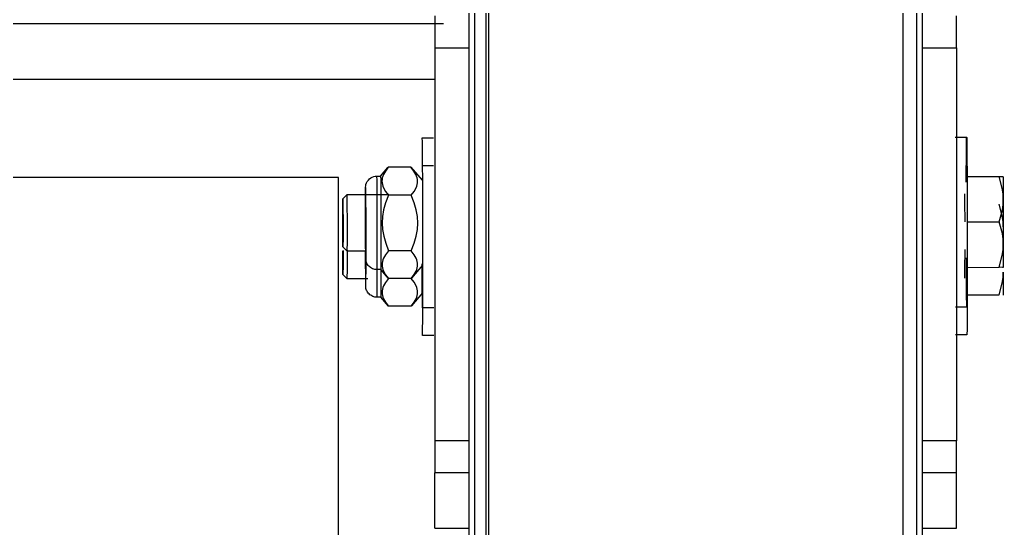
# Model space of a CAD drawing. Header units: millimetres. Extents: x 3109 to 13995, y 24552 to 39949.
# Drawn here: x 13058.4 to 13231.8, y 35261.3 to 35351 of the extents above; entities that cross this region are included whole.
import ezdxf

# ---------------------------------------------------------------- set-up
doc = ezdxf.new("R2010")
doc.units = ezdxf.units.MM
doc.header["$LTSCALE"] = 3
doc.layers.add('DomyÅ›lny', color=7, linetype='Continuous')

msp = doc.modelspace()

# ---------------------------------------------------------------- linework, layer by layer
at = {"layer": 'DomyÅ›lny'}
for p, q in [((13138.59, 35692.97), (13138.59, 33353.53)), ((13141.07, 33353.53), (13141.07, 35693.12)), ((13214.07, 35693.12), (13214.07, 33353.53)), ((13216.54, 33353.53), (13216.54, 35692.97)), ((13137.57, 35692.61), (13137.57, 33353.53)), ((13140.57, 35692.61), (13140.57, 33353.53)), ((13217.57, 33353.53), (13217.57, 35692.61)), ((11009.93, 35350.37), (13133.11, 35350.37)), ((13131.57, 35346.05), (13131.57, 35276.73)), ((13131.57, 35346.05), (13137.57, 35346.05)), ((13217.57, 35346.05), (13223.57, 35346.05)), ((13223.57, 35346.05), (13223.57, 35276.73)), ((13131.57, 35340.49), (12885.03, 35340.49)), ((13129.35, 35330.21), (13131.35, 35330.21)), ((13223.35, 35330.32), (13225.35, 35330.32)), ((13129.35, 35325.34), (13131.35, 35325.34)), ((13122.01, 35323.45), (13123.3, 35324.94)), ((13127.36, 35325.02), (13123.36, 35325.01)), ((13127.36, 35325.01), (13129.36, 35322.71)), ((13114.57, 35323.21), (12884.96, 35323.21)), ((13114.57, 35244.92), (13114.57, 35323.21)), ((13121.36, 35323.45), (13122.01, 35323.45)), ((13225.39, 35323.35), (13231.07, 35323.36)), ((13115.37, 35319.44), (13116.11, 35320.19)), ((13116.11, 35320.19), (13123.48, 35320.2)), ((13127.41, 35320.06), (13123.41, 35320.06)), ((13225.42, 35315.38), (13231.11, 35315.39)), ((13116.13, 35310.19), (13115.38, 35310.94)), ((13119.4, 35310.19), (13116.13, 35310.19)), ((13127.43, 35310.25), (13123.43, 35310.24)), ((13122.03, 35306.95), (13121.38, 35306.95)), ((13123.38, 35305.39), (13122.03, 35306.95)), ((13129.38, 35307.71), (13127.44, 35305.46)), ((13225.41, 35307.35), (13231.09, 35307.36)), ((13116.13, 35305.32), (13115.38, 35306.07)), ((13119.77, 35305.32), (13116.13, 35305.32)), ((13127.38, 35305.39), (13123.38, 35305.38)), ((13129.38, 35302.84), (13127.44, 35300.59)), ((13122.03, 35302.08), (13121.38, 35302.08)), ((13123.38, 35300.52), (13122.03, 35302.08)), ((13225.41, 35302.48), (13231.09, 35302.49)), ((13127.38, 35300.52), (13123.38, 35300.51)), ((13131.39, 35300.21), (13129.39, 35300.21)), ((13225.39, 35300.33), (13223.39, 35300.32)), ((13131.39, 35295.34), (13129.39, 35295.34)), ((13225.39, 35295.45), (13223.39, 35295.45)), ((13137.57, 35276.73), (13131.57, 35276.73)), ((13223.57, 35276.73), (13217.57, 35276.73)), ((13131.57, 35261.34), (13131.57, 35271.08)), ((13137.57, 35271.08), (13131.57, 35271.08)), ((13223.57, 35271.08), (13217.57, 35271.08)), ((13223.57, 35261.34), (13223.57, 35271.08)), ((13131.57, 35261.34), (13137.57, 35261.34)), ((13217.57, 35261.34), (13223.57, 35261.34))]:
    msp.add_line(p, q, dxfattribs=at)
for points in [[(13131.57, 35351.7, 0), (13131.57, 35351.49, 0), (13131.57, 35350.51, 0), (13131.57, 35346.05, 0)], [(13223.57, 35346.05, 0), (13223.57, 35351.7, 0)], [(13129.39, 35300.21, 0), (13129.39, 35300.21, 0), (13129.39, 35300.21, 0), (13129.39, 35300.21, 0), (13129.39, 35300.21, 0), (13129.39, 35300.21, 0), (13129.39, 35300.21, 0), (13129.39, 35300.21, 0), (13129.39, 35300.21, 0), (13129.39, 35300.21, 0), (13129.39, 35300.21, 0), (13129.39, 35300.21, 0), (13129.39, 35300.21, 0), (13129.39, 35300.21, 0), (13129.39, 35300.21, 0), (13129.39, 35300.21, 0), (13129.39, 35300.21, 0), (13129.39, 35300.21, 0), (13129.39, 35300.21, 0), (13129.39, 35300.21, 0), (13129.4, 35300.25, 0), (13129.4, 35300.42, 0), (13129.42, 35301.18, 0), (13129.46, 35309.47, 0), (13129.45, 35320.52, 0), (13129.4, 35327.67, 0), (13129.38, 35329.59, 0), (13129.36, 35330.05, 0), (13129.36, 35330.17, 0), (13129.36, 35330.2, 0), (13129.35, 35330.2, 0), (13129.35, 35330.21, 0), (13129.35, 35330.21, 0), (13129.35, 35330.21, 0), (13129.35, 35330.21, 0)], [(13225.28, 35322.35, 0), (13225.31, 35328.34, 0), (13225.33, 35329.87, 0), (13225.34, 35330.22, 0), (13225.35, 35330.3, 0), (13225.35, 35330.32, 0), (13225.35, 35330.32, 0), (13225.35, 35330.32, 0), (13225.35, 35330.32, 0), (13225.35, 35330.32, 0), (13225.35, 35330.32, 0), (13225.35, 35330.32, 0), (13225.35, 35330.32, 0), (13225.35, 35330.32, 0), (13225.35, 35330.32, 0), (13225.35, 35330.32, 0), (13225.35, 35330.32, 0), (13225.35, 35330.32, 0), (13225.35, 35330.32, 0), (13225.35, 35330.32, 0), (13225.35, 35330.32, 0), (13225.35, 35330.32, 0), (13225.35, 35330.32, 0)], [(13225.35, 35330.32, 0), (13225.35, 35330.32, 0), (13225.35, 35330.32, 0), (13225.35, 35330.32, 0), (13225.35, 35330.32, 0), (13225.35, 35330.32, 0), (13225.36, 35330.28, 0), (13225.37, 35330.12, 0), (13225.38, 35329.37, 0), (13225.44, 35321.09, 0), (13225.46, 35310.05, 0), (13225.43, 35302.82, 0), (13225.41, 35300.9, 0), (13225.4, 35300.46, 0), (13225.39, 35300.35, 0), (13225.39, 35300.33, 0), (13225.39, 35300.33, 0), (13225.39, 35300.33, 0), (13225.39, 35300.33, 0), (13225.39, 35300.33, 0), (13225.39, 35300.33, 0), (13225.39, 35300.33, 0), (13225.39, 35300.33, 0), (13225.39, 35300.33, 0), (13225.39, 35300.33, 0), (13225.39, 35300.33, 0), (13225.39, 35300.33, 0), (13225.39, 35300.33, 0), (13225.39, 35300.33, 0), (13225.39, 35300.33, 0), (13225.39, 35300.33, 0), (13225.39, 35300.33, 0), (13225.39, 35300.33, 0), (13225.39, 35300.33, 0), (13225.39, 35300.33, 0)], [(13225.35, 35325.45, 0), (13225.35, 35325.45, 0), (13225.35, 35325.45, 0), (13225.35, 35325.45, 0), (13225.35, 35325.45, 0), (13225.35, 35325.45, 0), (13225.36, 35325.42, 0), (13225.36, 35325.26, 0), (13225.38, 35324.57, 0), (13225.42, 35321.33, 0)], [(13123.36, 35325.01, 0), (13122.85, 35324.33, 0), (13122.51, 35323.71, 0), (13122.39, 35323.41, 0), (13122.31, 35323.11, 0), (13122.26, 35322.82, 0), (13122.25, 35322.53, 0), (13122.27, 35322.25, 0), (13122.32, 35321.96, 0), (13122.41, 35321.66, 0), (13122.53, 35321.36, 0), (13122.89, 35320.74, 0), (13123.41, 35320.06, 0)], [(13127.41, 35320.06, 0), (13127.92, 35320.74, 0), (13128.27, 35321.37, 0), (13128.38, 35321.67, 0), (13128.46, 35321.96, 0), (13128.51, 35322.25, 0), (13128.52, 35322.54, 0), (13128.5, 35322.83, 0), (13128.45, 35323.12, 0), (13128.36, 35323.41, 0), (13128.24, 35323.71, 0), (13127.88, 35324.34, 0), (13127.36, 35325.02, 0)], [(13121.38, 35306.95, 0), (13121.18, 35306.96, 0), (13120.98, 35306.99, 0), (13120.79, 35307.04, 0), (13120.6, 35307.11, 0), (13120.42, 35307.19, 0), (13120.24, 35307.3, 0), (13120.09, 35307.42, 0), (13119.95, 35307.55, 0), (13119.82, 35307.7, 0), (13119.7, 35307.86, 0), (13119.6, 35308.02, 0), (13119.52, 35308.2, 0), (13119.46, 35308.38, 0), (13119.42, 35308.56, 0), (13119.38, 35308.82, 0), (13119.34, 35312.36, 0), (13119.34, 35318.35, 0), (13119.35, 35321.21, 0), (13119.36, 35321.5, 0), (13119.38, 35321.73, 0), (13119.43, 35321.98, 0), (13119.53, 35322.25, 0), (13119.67, 35322.51, 0), (13119.85, 35322.75, 0), (13120.05, 35322.96, 0), (13120.28, 35323.13, 0), (13120.54, 35323.27, 0), (13120.8, 35323.37, 0), (13121.08, 35323.43, 0), (13121.36, 35323.45, 0)], [(13121.42, 35315.15, 0), (13121.4, 35321, 0), (13121.38, 35322.85, 0), (13121.37, 35323.3, 0), (13121.37, 35323.41, 0), (13121.36, 35323.44, 0), (13121.36, 35323.44, 0), (13121.36, 35323.45, 0), (13121.36, 35323.45, 0), (13121.36, 35323.45, 0), (13121.36, 35323.45, 0), (13121.36, 35323.45, 0)], [(13122.01, 35323.45, 0), (13122.01, 35323.45, 0), (13122.01, 35323.45, 0), (13122.01, 35323.45, 0), (13122.01, 35323.45, 0), (13122.01, 35323.45, 0), (13122.01, 35323.45, 0), (13122.01, 35323.45, 0), (13122.01, 35323.45, 0), (13122.01, 35323.45, 0), (13122.01, 35323.45, 0), (13122.01, 35323.45, 0), (13122.01, 35323.44, 0), (13122.01, 35323.42, 0), (13122.02, 35323.33, 0), (13122.03, 35322.91, 0), (13122.04, 35321.12, 0), (13122.07, 35315.15, 0)], [(13231.76, 35323.33, 0), (13231.76, 35323.33, 0), (13231.76, 35323.33, 0), (13231.76, 35323.33, 0), (13231.76, 35323.33, 0), (13231.75, 35323.33, 0), (13231.74, 35323.33, 0), (13231.65, 35323.32, 0), (13231.02, 35323.3, 0)], [(13231.8, 35319.37, 0), (13231.76, 35320.33, 0), (13231.62, 35321.3, 0), (13231.07, 35323.36, 0)], [(13231.07, 35323.36, 0), (13231.6, 35323.35, 0), (13231.72, 35323.34, 0), (13231.75, 35323.34, 0), (13231.75, 35323.34, 0), (13231.76, 35323.33, 0), (13231.76, 35323.33, 0), (13231.76, 35323.33, 0), (13231.76, 35323.33, 0), (13231.76, 35323.33, 0), (13231.76, 35323.33, 0), (13231.76, 35323.33, 0), (13231.76, 35323.33, 0), (13231.76, 35323.33, 0), (13231.76, 35323.33, 0), (13231.76, 35323.33, 0), (13231.76, 35323.33, 0), (13231.76, 35323.33, 0), (13231.76, 35323.33, 0), (13231.76, 35323.33, 0), (13231.76, 35323.33, 0), (13231.76, 35323.33, 0), (13231.76, 35323.33, 0), (13231.76, 35323.33, 0)], [(13231.76, 35323.33, 0), (13231.76, 35323.33, 0), (13231.76, 35323.33, 0), (13231.76, 35323.33, 0), (13231.76, 35323.33, 0), (13231.76, 35323.33, 0), (13231.76, 35323.33, 0), (13231.76, 35323.33, 0), (13231.76, 35323.33, 0), (13231.76, 35323.33, 0), (13231.76, 35323.33, 0), (13231.76, 35323.33, 0), (13231.76, 35323.33, 0), (13231.76, 35323.33, 0), (13231.76, 35323.33, 0), (13231.76, 35323.33, 0), (13231.76, 35323.33, 0), (13231.76, 35323.33, 0), (13231.76, 35323.29, 0), (13231.77, 35323.12, 0), (13231.78, 35322.37, 0), (13231.8, 35319.37, 0)], [(13116.15, 35315.22, 0), (13116.14, 35318.73, 0), (13116.13, 35319.84, 0), (13116.12, 35320.11, 0), (13116.12, 35320.17, 0), (13116.12, 35320.19, 0), (13116.12, 35320.19, 0), (13116.12, 35320.19, 0), (13116.11, 35320.19, 0), (13116.11, 35320.19, 0), (13116.11, 35320.19, 0), (13116.11, 35320.19, 0), (13116.11, 35320.19, 0), (13116.11, 35320.19, 0), (13116.11, 35320.19, 0), (13116.11, 35320.19, 0), (13116.11, 35320.19, 0), (13116.11, 35320.19, 0), (13116.11, 35320.19, 0)], [(13119.36, 35321.44, 0), (13119.36, 35321.44, 0), (13119.36, 35321.44, 0), (13119.36, 35321.44, 0), (13119.36, 35321.44, 0), (13119.36, 35321.44, 0), (13119.36, 35321.44, 0), (13119.36, 35321.44, 0), (13119.36, 35321.44, 0), (13119.36, 35321.44, 0), (13119.36, 35321.44, 0), (13119.36, 35321.44, 0), (13119.36, 35321.44, 0), (13119.36, 35321.44, 0), (13119.36, 35321.44, 0), (13119.36, 35321.44, 0), (13119.36, 35321.44, 0), (13119.36, 35321.44, 0), (13119.36, 35321.44, 0), (13119.36, 35321.41, 0), (13119.35, 35321.25, 0), (13119.35, 35320.53, 0), (13119.34, 35314.23, 0), (13119.37, 35309.08, 0), (13119.37, 35308.98, 0), (13119.38, 35308.95, 0), (13119.38, 35308.95, 0), (13119.38, 35308.95, 0), (13119.38, 35308.95, 0), (13119.38, 35308.94, 0), (13119.38, 35308.94, 0), (13119.38, 35308.94, 0), (13119.38, 35308.94, 0), (13119.38, 35308.94, 0), (13119.38, 35308.94, 0), (13119.38, 35308.94, 0), (13119.38, 35308.94, 0), (13119.38, 35308.94, 0), (13119.38, 35308.94, 0), (13119.38, 35308.94, 0), (13119.38, 35308.94, 0), (13119.38, 35308.94, 0), (13119.38, 35308.94, 0), (13119.38, 35308.94, 0), (13119.38, 35308.94, 0), (13119.38, 35308.94, 0), (13119.38, 35308.95, 0), (13119.38, 35308.95, 0), (13119.38, 35308.95, 0), (13119.38, 35308.97, 0), (13119.39, 35309.06, 0), (13119.39, 35309.47, 0), (13119.41, 35315.16, 0)], [(13119.41, 35315.16, 0), (13119.39, 35319.59, 0), (13119.38, 35320.99, 0), (13119.37, 35321.33, 0), (13119.37, 35321.42, 0), (13119.36, 35321.44, 0), (13119.36, 35321.44, 0), (13119.36, 35321.44, 0), (13119.36, 35321.44, 0), (13119.36, 35321.44, 0), (13119.36, 35321.44, 0), (13119.36, 35321.44, 0)], [(13119.38, 35309.09, 0), (13119.38, 35309.09, 0), (13119.38, 35309.09, 0), (13119.38, 35309.09, 0), (13119.38, 35309.09, 0), (13119.38, 35309.09, 0), (13119.38, 35309.09, 0), (13119.38, 35309.09, 0), (13119.38, 35309.09, 0), (13119.38, 35309.09, 0), (13119.39, 35309.09, 0), (13119.39, 35309.14, 0), (13119.39, 35309.63, 0), (13119.41, 35314.14, 0), (13119.4, 35318.95, 0), (13119.38, 35320.59, 0), (13119.38, 35321.09, 0), (13119.37, 35321.24, 0), (13119.37, 35321.28, 0), (13119.37, 35321.3, 0), (13119.37, 35321.3, 0), (13119.37, 35321.3, 0), (13119.37, 35321.3, 0), (13119.37, 35321.3, 0), (13119.37, 35321.3, 0), (13119.37, 35321.3, 0), (13119.37, 35321.3, 0), (13119.37, 35321.3, 0), (13119.37, 35321.3, 0), (13119.37, 35321.3, 0), (13119.37, 35321.3, 0)], [(13123.41, 35320.06, 0), (13122.9, 35318.71, 0), (13122.55, 35317.47, 0), (13122.35, 35316.29, 0), (13122.28, 35315.15, 0), (13122.35, 35314, 0), (13122.56, 35312.83, 0), (13122.91, 35311.59, 0), (13123.43, 35310.24, 0)], [(13127.43, 35310.25, 0), (13127.94, 35311.6, 0), (13128.29, 35312.84, 0), (13128.49, 35314.01, 0), (13128.56, 35315.16, 0), (13128.49, 35316.3, 0), (13128.29, 35317.48, 0), (13127.93, 35318.72, 0), (13127.41, 35320.06, 0)], [(13224.96, 35320.32, 0), (13224.96, 35320.32, 0), (13224.96, 35320.32, 0), (13224.96, 35320.32, 0), (13224.96, 35320.32, 0), (13224.96, 35320.32, 0), (13224.96, 35320.32, 0), (13224.96, 35320.32, 0), (13224.96, 35320.32, 0), (13224.96, 35320.32, 0), (13224.96, 35320.32, 0), (13224.96, 35320.32, 0), (13224.96, 35320.32, 0), (13224.96, 35320.31, 0), (13224.97, 35320.25, 0), (13224.97, 35320, 0), (13224.98, 35318.93, 0), (13225, 35315.35, 0)], [(13115.35, 35315.16, 0), (13115.35, 35318.18, 0), (13115.36, 35319.13, 0), (13115.36, 35319.36, 0), (13115.36, 35319.42, 0), (13115.36, 35319.43, 0), (13115.36, 35319.44, 0), (13115.37, 35319.44, 0), (13115.37, 35319.44, 0), (13115.37, 35319.44, 0), (13115.37, 35319.44, 0), (13115.37, 35319.44, 0), (13115.37, 35319.44, 0), (13115.37, 35319.44, 0), (13115.37, 35319.44, 0), (13115.37, 35319.44, 0), (13115.37, 35319.44, 0), (13115.37, 35319.44, 0), (13115.37, 35319.44, 0), (13115.37, 35319.44, 0), (13115.37, 35319.44, 0), (13115.37, 35319.44, 0), (13115.37, 35319.44, 0), (13115.37, 35319.44, 0), (13115.37, 35319.44, 0), (13115.37, 35319.44, 0), (13115.37, 35319.44, 0), (13115.37, 35319.44, 0), (13115.37, 35319.44, 0), (13115.37, 35319.44, 0), (13115.37, 35319.44, 0), (13115.37, 35319.43, 0), (13115.37, 35319.38, 0), (13115.37, 35319.16, 0), (13115.38, 35318.24, 0), (13115.4, 35315.21, 0)], [(13119.37, 35319.38, 0), (13119.37, 35319.38, 0), (13119.37, 35319.38, 0), (13119.37, 35319.38, 0), (13119.37, 35319.38, 0), (13119.37, 35319.38, 0), (13119.37, 35319.37, 0), (13119.37, 35319.32, 0), (13119.37, 35319.11, 0), (13119.39, 35316.8, 0), (13119.4, 35313.72, 0), (13119.39, 35311.7, 0), (13119.38, 35311.17, 0), (13119.38, 35311.04, 0), (13119.38, 35311.01, 0), (13119.38, 35311.01, 0), (13119.38, 35311.01, 0), (13119.38, 35311.01, 0), (13119.38, 35311.01, 0), (13119.38, 35311.01, 0), (13119.38, 35311.01, 0), (13119.38, 35311.01, 0), (13119.38, 35311.01, 0), (13119.38, 35311.01, 0), (13119.38, 35311.01, 0), (13119.38, 35311.01, 0), (13119.38, 35311.01, 0), (13119.38, 35311.01, 0), (13119.38, 35311.01, 0), (13119.38, 35311.01, 0), (13119.38, 35311.01, 0), (13119.38, 35311.01, 0), (13119.38, 35311.01, 0), (13119.38, 35311.01, 0), (13119.38, 35311.01, 0)], [(13231.8, 35314.5, 0), (13231.76, 35315.46, 0), (13231.62, 35316.42, 0), (13231.07, 35318.49, 0)], [(13231.11, 35315.39, 0), (13231.64, 35317.45, 0), (13231.76, 35318.42, 0), (13231.8, 35319.37, 0)], [(13231.8, 35319.37, 0), (13231.81, 35311.37, 0)], [(13115.4, 35315.21, 0), (13115.39, 35312.2, 0), (13115.38, 35311.25, 0), (13115.38, 35311.02, 0), (13115.38, 35310.96, 0), (13115.38, 35310.95, 0), (13115.38, 35310.94, 0), (13115.38, 35310.94, 0), (13115.38, 35310.94, 0), (13115.38, 35310.94, 0), (13115.38, 35310.94, 0), (13115.38, 35310.94, 0), (13115.38, 35310.94, 0), (13115.38, 35310.94, 0), (13115.38, 35310.94, 0), (13115.38, 35310.94, 0), (13115.38, 35310.94, 0), (13115.38, 35310.94, 0), (13115.38, 35310.94, 0), (13115.38, 35310.94, 0), (13115.38, 35310.94, 0), (13115.38, 35310.94, 0), (13115.38, 35310.94, 0), (13115.38, 35310.94, 0), (13115.38, 35310.94, 0), (13115.38, 35310.94, 0), (13115.38, 35310.94, 0), (13115.38, 35310.94, 0), (13115.38, 35310.94, 0), (13115.38, 35310.94, 0), (13115.38, 35310.94, 0), (13115.37, 35310.95, 0), (13115.37, 35311, 0), (13115.37, 35311.21, 0), (13115.36, 35312.14, 0), (13115.35, 35315.16, 0)], [(13116.13, 35310.19, 0), (13116.13, 35310.19, 0), (13116.13, 35310.19, 0), (13116.13, 35310.19, 0), (13116.13, 35310.19, 0), (13116.13, 35310.19, 0), (13116.13, 35310.19, 0), (13116.13, 35310.19, 0), (13116.13, 35310.19, 0), (13116.13, 35310.19, 0), (13116.13, 35310.19, 0), (13116.13, 35310.19, 0), (13116.13, 35310.19, 0), (13116.13, 35310.2, 0), (13116.13, 35310.26, 0), (13116.14, 35310.51, 0), (13116.15, 35311.6, 0), (13116.15, 35315.22, 0)], [(13121.38, 35306.95, 0), (13121.38, 35306.95, 0), (13121.38, 35306.95, 0), (13121.38, 35306.95, 0), (13121.38, 35306.95, 0), (13121.38, 35306.95, 0), (13121.38, 35306.95, 0), (13121.38, 35306.95, 0), (13121.38, 35306.95, 0), (13121.38, 35306.95, 0), (13121.38, 35306.95, 0), (13121.38, 35306.95, 0), (13121.38, 35306.95, 0), (13121.38, 35306.97, 0), (13121.39, 35307.06, 0), (13121.4, 35307.48, 0), (13121.41, 35309.25, 0), (13121.42, 35315.15, 0)], [(13122.07, 35315.15, 0), (13122.06, 35309.33, 0), (13122.05, 35307.51, 0), (13122.04, 35307.08, 0), (13122.03, 35306.98, 0), (13122.03, 35306.95, 0), (13122.03, 35306.95, 0), (13122.03, 35306.95, 0), (13122.03, 35306.95, 0), (13122.03, 35306.95, 0), (13122.03, 35306.95, 0), (13122.03, 35306.95, 0), (13122.03, 35306.95, 0), (13122.03, 35306.95, 0), (13122.03, 35306.95, 0), (13122.03, 35306.95, 0), (13122.03, 35306.95, 0), (13122.03, 35306.95, 0), (13122.03, 35306.95, 0), (13122.03, 35306.95, 0), (13122.03, 35306.95, 0), (13122.03, 35306.95, 0), (13122.03, 35306.95, 0), (13122.03, 35306.95, 0), (13122.03, 35306.95, 0), (13122.03, 35306.95, 0)], [(13231.81, 35311.37, 0), (13231.77, 35312.34, 0), (13231.64, 35313.31, 0), (13231.11, 35315.39, 0)], [(13119.38, 35304.22, 0), (13119.38, 35304.22, 0), (13119.38, 35304.22, 0), (13119.38, 35304.22, 0), (13119.38, 35304.22, 0), (13119.38, 35304.22, 0), (13119.38, 35304.22, 0), (13119.38, 35304.22, 0), (13119.38, 35304.22, 0), (13119.38, 35304.22, 0), (13119.38, 35304.22, 0), (13119.38, 35304.22, 0), (13119.39, 35304.24, 0), (13119.39, 35304.45, 0), (13119.4, 35306.45, 0), (13119.4, 35312.09, 0)], [(13231.09, 35307.36, 0), (13231.63, 35309.44, 0), (13231.77, 35310.41, 0), (13231.81, 35311.37, 0)], [(13231.81, 35311.37, 0), (13231.8, 35308.43, 0), (13231.79, 35307.61, 0), (13231.78, 35307.4, 0), (13231.78, 35307.35, 0), (13231.78, 35307.34, 0), (13231.78, 35307.33, 0), (13231.78, 35307.33, 0), (13231.78, 35307.33, 0), (13231.78, 35307.33, 0), (13231.78, 35307.33, 0)], [(13115.4, 35310.34, 0), (13115.39, 35307.33, 0), (13115.38, 35306.38, 0), (13115.38, 35306.14, 0), (13115.38, 35306.09, 0), (13115.38, 35306.07, 0), (13115.38, 35306.07, 0), (13115.38, 35306.07, 0), (13115.38, 35306.07, 0), (13115.38, 35306.07, 0), (13115.38, 35306.07, 0), (13115.38, 35306.07, 0), (13115.38, 35306.07, 0), (13115.38, 35306.07, 0), (13115.38, 35306.07, 0), (13115.38, 35306.07, 0), (13115.38, 35306.07, 0), (13115.38, 35306.07, 0), (13115.38, 35306.07, 0), (13115.38, 35306.07, 0), (13115.38, 35306.07, 0), (13115.38, 35306.07, 0), (13115.38, 35306.07, 0), (13115.38, 35306.07, 0), (13115.38, 35306.07, 0), (13115.38, 35306.07, 0), (13115.38, 35306.07, 0), (13115.38, 35306.07, 0), (13115.38, 35306.07, 0), (13115.38, 35306.07, 0), (13115.38, 35306.07, 0), (13115.37, 35306.08, 0), (13115.37, 35306.13, 0), (13115.37, 35306.34, 0), (13115.36, 35307.27, 0), (13115.35, 35310.29, 0)], [(13116.13, 35305.32, 0), (13116.13, 35305.32, 0), (13116.13, 35305.32, 0), (13116.13, 35305.32, 0), (13116.13, 35305.32, 0), (13116.13, 35305.32, 0), (13116.13, 35305.32, 0), (13116.13, 35305.32, 0), (13116.13, 35305.32, 0), (13116.13, 35305.32, 0), (13116.13, 35305.32, 0), (13116.13, 35305.32, 0), (13116.13, 35305.32, 0), (13116.13, 35305.33, 0), (13116.13, 35305.39, 0), (13116.14, 35305.64, 0), (13116.15, 35306.73, 0), (13116.15, 35310.35, 0)], [(13121.38, 35302.08, 0), (13121.18, 35302.09, 0), (13120.99, 35302.11, 0), (13120.8, 35302.16, 0), (13120.62, 35302.23, 0), (13120.44, 35302.31, 0), (13120.26, 35302.42, 0), (13120.11, 35302.53, 0), (13119.97, 35302.66, 0), (13119.84, 35302.8, 0), (13119.72, 35302.95, 0), (13119.62, 35303.12, 0), (13119.54, 35303.29, 0), (13119.47, 35303.46, 0), (13119.43, 35303.64, 0), (13119.38, 35303.93, 0), (13119.33, 35310.19, 0)], [(13119.39, 35311.06, 0), (13119.39, 35307.66, 0), (13119.39, 35306.5, 0), (13119.38, 35306.22, 0), (13119.38, 35306.15, 0), (13119.38, 35306.14, 0), (13119.38, 35306.14, 0), (13119.38, 35306.14, 0), (13119.38, 35306.14, 0), (13119.38, 35306.14, 0), (13119.38, 35306.14, 0), (13119.38, 35306.14, 0), (13119.38, 35306.14, 0), (13119.38, 35306.14, 0), (13119.38, 35306.14, 0), (13119.38, 35306.14, 0), (13119.38, 35306.14, 0), (13119.38, 35306.14, 0), (13119.38, 35306.14, 0), (13119.38, 35306.14, 0), (13119.38, 35306.14, 0), (13119.38, 35306.14, 0), (13119.38, 35306.14, 0), (13119.38, 35306.14, 0)], [(13119.38, 35304.07, 0), (13119.38, 35304.07, 0), (13119.38, 35304.07, 0), (13119.38, 35304.07, 0), (13119.38, 35304.07, 0), (13119.38, 35304.07, 0), (13119.38, 35304.07, 0), (13119.38, 35304.07, 0), (13119.38, 35304.07, 0), (13119.38, 35304.07, 0), (13119.38, 35304.07, 0), (13119.38, 35304.07, 0), (13119.38, 35304.08, 0), (13119.38, 35304.09, 0), (13119.38, 35304.16, 0), (13119.39, 35304.47, 0), (13119.4, 35305.82, 0), (13119.41, 35310.29, 0)], [(13121.38, 35302.08, 0), (13121.38, 35302.08, 0), (13121.38, 35302.08, 0), (13121.38, 35302.08, 0), (13121.38, 35302.08, 0), (13121.38, 35302.08, 0), (13121.38, 35302.08, 0), (13121.38, 35302.08, 0), (13121.38, 35302.08, 0), (13121.38, 35302.08, 0), (13121.38, 35302.08, 0), (13121.38, 35302.08, 0), (13121.38, 35302.08, 0), (13121.38, 35302.1, 0), (13121.39, 35302.19, 0), (13121.4, 35302.6, 0), (13121.41, 35304.38, 0), (13121.42, 35310.28, 0)], [(13122.07, 35310.28, 0), (13122.06, 35304.46, 0), (13122.05, 35302.64, 0), (13122.04, 35302.21, 0), (13122.03, 35302.11, 0), (13122.03, 35302.08, 0), (13122.03, 35302.08, 0), (13122.03, 35302.08, 0), (13122.03, 35302.08, 0), (13122.03, 35302.08, 0), (13122.03, 35302.08, 0), (13122.03, 35302.08, 0), (13122.03, 35302.08, 0), (13122.03, 35302.08, 0), (13122.03, 35302.08, 0), (13122.03, 35302.08, 0), (13122.03, 35302.08, 0), (13122.03, 35302.08, 0), (13122.03, 35302.08, 0), (13122.03, 35302.08, 0), (13122.03, 35302.08, 0), (13122.03, 35302.08, 0), (13122.03, 35302.08, 0), (13122.03, 35302.08, 0), (13122.03, 35302.08, 0), (13122.03, 35302.08, 0)], [(13123.43, 35310.24, 0), (13122.9, 35309.58, 0), (13122.55, 35308.96, 0), (13122.43, 35308.67, 0), (13122.34, 35308.38, 0), (13122.29, 35308.09, 0), (13122.27, 35307.81, 0), (13122.28, 35307.53, 0), (13122.33, 35307.25, 0), (13122.41, 35306.96, 0), (13122.53, 35306.66, 0), (13122.87, 35306.05, 0), (13123.38, 35305.38, 0)], [(13127.38, 35305.39, 0), (13127.91, 35306.06, 0), (13128.26, 35306.67, 0), (13128.38, 35306.97, 0), (13128.47, 35307.25, 0), (13128.52, 35307.54, 0), (13128.54, 35307.82, 0), (13128.53, 35308.1, 0), (13128.48, 35308.39, 0), (13128.4, 35308.67, 0), (13128.28, 35308.97, 0), (13127.94, 35309.58, 0), (13127.43, 35310.25, 0)], [(13225, 35310.48, 0), (13224.99, 35306.94, 0), (13224.99, 35305.82, 0), (13224.98, 35305.54, 0), (13224.98, 35305.48, 0), (13224.98, 35305.46, 0), (13224.98, 35305.46, 0), (13224.98, 35305.45, 0), (13224.98, 35305.45, 0), (13224.98, 35305.45, 0), (13224.98, 35305.45, 0), (13224.98, 35305.45, 0)], [(13129.38, 35302.84, 0), (13129.38, 35302.84, 0), (13129.38, 35302.84, 0), (13129.38, 35302.84, 0), (13129.38, 35302.84, 0), (13129.38, 35302.84, 0), (13129.37, 35302.88, 0), (13129.37, 35303.09, 0), (13129.35, 35304.03, 0), (13129.33, 35307.98, 0)], [(13129.38, 35304.84, 0), (13129.38, 35304.84, 0), (13129.38, 35304.84, 0), (13129.38, 35304.84, 0), (13129.38, 35304.84, 0), (13129.38, 35304.84, 0), (13129.38, 35304.84, 0), (13129.38, 35304.84, 0), (13129.38, 35304.84, 0), (13129.38, 35304.84, 0), (13129.38, 35304.84, 0), (13129.38, 35304.84, 0), (13129.38, 35304.86, 0), (13129.38, 35304.99, 0), (13129.39, 35305.55, 0), (13129.4, 35307.98, 0)], [(13129.39, 35295.34, 0), (13129.39, 35295.34, 0), (13129.39, 35295.34, 0), (13129.39, 35295.34, 0), (13129.39, 35295.34, 0), (13129.39, 35295.34, 0), (13129.39, 35295.34, 0), (13129.39, 35295.34, 0), (13129.39, 35295.34, 0), (13129.39, 35295.34, 0), (13129.39, 35295.34, 0), (13129.39, 35295.34, 0), (13129.39, 35295.34, 0), (13129.39, 35295.34, 0), (13129.39, 35295.34, 0), (13129.39, 35295.34, 0), (13129.39, 35295.34, 0), (13129.39, 35295.34, 0), (13129.39, 35295.34, 0), (13129.39, 35295.35, 0), (13129.4, 35295.46, 0), (13129.41, 35296, 0), (13129.44, 35298.5, 0), (13129.46, 35307.98, 0)], [(13225.39, 35300.33, 0), (13225.39, 35300.33, 0), (13225.39, 35300.33, 0), (13225.39, 35300.33, 0), (13225.39, 35300.33, 0), (13225.38, 35300.34, 0), (13225.38, 35300.4, 0), (13225.37, 35300.74, 0), (13225.34, 35302.28, 0), (13225.3, 35309.01, 0)], [(13225.46, 35307.98, 0), (13225.44, 35298.87, 0), (13225.41, 35296.25, 0), (13225.4, 35295.64, 0), (13225.39, 35295.5, 0), (13225.39, 35295.46, 0), (13225.39, 35295.46, 0), (13225.39, 35295.46, 0), (13225.39, 35295.46, 0), (13225.39, 35295.45, 0), (13225.39, 35295.45, 0), (13225.39, 35295.45, 0), (13225.39, 35295.45, 0), (13225.39, 35295.45, 0), (13225.39, 35295.45, 0), (13225.39, 35295.45, 0), (13225.39, 35295.45, 0), (13225.39, 35295.45, 0), (13225.39, 35295.45, 0), (13225.39, 35295.45, 0), (13225.39, 35295.45, 0), (13225.39, 35295.45, 0), (13225.39, 35295.45, 0), (13225.39, 35295.45, 0), (13225.39, 35295.45, 0), (13225.39, 35295.45, 0)], [(13129.41, 35306.95, 0), (13129.4, 35303.86, 0), (13129.39, 35303.07, 0), (13129.39, 35302.89, 0), (13129.38, 35302.85, 0), (13129.38, 35302.84, 0), (13129.38, 35302.84, 0), (13129.38, 35302.84, 0), (13129.38, 35302.84, 0), (13129.38, 35302.84, 0), (13129.38, 35302.84, 0), (13129.38, 35302.84, 0), (13129.38, 35302.84, 0), (13129.38, 35302.84, 0), (13129.38, 35302.84, 0), (13129.38, 35302.84, 0), (13129.38, 35302.84, 0), (13129.38, 35302.84, 0), (13129.38, 35302.84, 0), (13129.38, 35302.84, 0), (13129.38, 35302.84, 0), (13129.38, 35302.84, 0), (13129.38, 35302.84, 0)], [(13231.78, 35307.33, 0), (13231.78, 35307.33, 0), (13231.78, 35307.33, 0), (13231.78, 35307.33, 0), (13231.78, 35307.33, 0), (13231.78, 35307.33, 0), (13231.78, 35307.33, 0), (13231.78, 35307.33, 0), (13231.78, 35307.33, 0), (13231.78, 35307.33, 0), (13231.78, 35307.33, 0), (13231.78, 35307.33, 0), (13231.78, 35307.33, 0), (13231.78, 35307.33, 0), (13231.78, 35307.33, 0), (13231.78, 35307.33, 0), (13231.78, 35307.33, 0), (13231.78, 35307.33, 0), (13231.78, 35307.33, 0), (13231.77, 35307.34, 0), (13231.76, 35307.34, 0), (13231.67, 35307.34, 0), (13231.09, 35307.36, 0)], [(13231.09, 35302.49, 0), (13231.63, 35304.57, 0), (13231.77, 35305.54, 0), (13231.81, 35306.5, 0)], [(13231.81, 35306.5, 0), (13231.8, 35303.56, 0), (13231.79, 35302.74, 0), (13231.78, 35302.53, 0), (13231.78, 35302.48, 0), (13231.78, 35302.47, 0), (13231.78, 35302.46, 0), (13231.78, 35302.46, 0), (13231.78, 35302.46, 0), (13231.78, 35302.46, 0), (13231.78, 35302.46, 0)], [(13123.43, 35305.37, 0), (13122.9, 35304.7, 0), (13122.55, 35304.09, 0), (13122.43, 35303.8, 0), (13122.34, 35303.51, 0), (13122.29, 35303.22, 0), (13122.27, 35302.94, 0), (13122.28, 35302.66, 0), (13122.33, 35302.38, 0), (13122.41, 35302.09, 0), (13122.53, 35301.79, 0), (13122.87, 35301.18, 0), (13123.38, 35300.51, 0)], [(13127.38, 35300.52, 0), (13127.91, 35301.19, 0), (13128.26, 35301.8, 0), (13128.38, 35302.09, 0), (13128.47, 35302.38, 0), (13128.52, 35302.67, 0), (13128.54, 35302.95, 0), (13128.53, 35303.23, 0), (13128.48, 35303.52, 0), (13128.4, 35303.8, 0), (13128.28, 35304.1, 0), (13127.94, 35304.71, 0), (13127.43, 35305.38, 0)], [(13131.57, 35276.73, 0), (13131.57, 35271.08, 0)], [(13223.57, 35271.08, 0), (13223.57, 35271.29, 0), (13223.57, 35272.27, 0), (13223.57, 35276.73, 0)]]:
    msp.add_polyline3d(points, dxfattribs=at)

doc.saveas('drawing.dxf')
